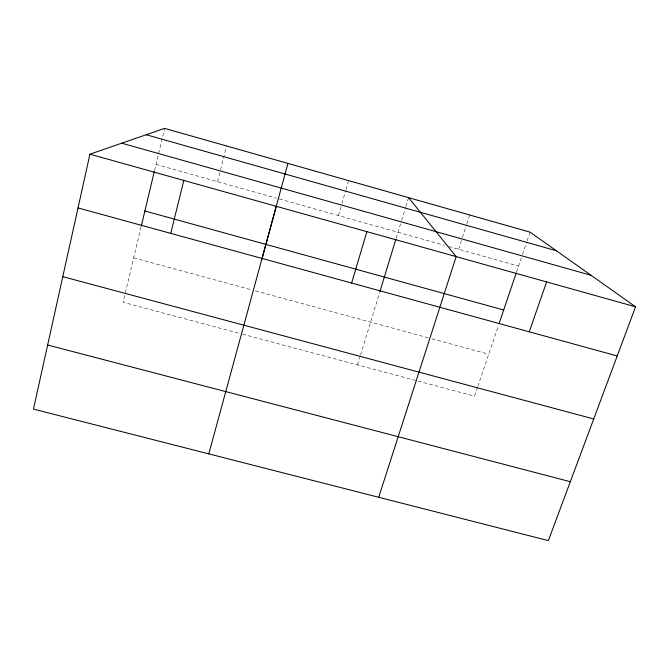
<?xml version="1.0" encoding="UTF-8"?>
<svg xmlns="http://www.w3.org/2000/svg" width="669" height="669" viewBox="0 0 669 669"><rect width="100%" height="100%" fill="white"/><g stroke="black" fill="none" stroke-linecap="round" stroke-linejoin="round"><path stroke-width="0.5" stroke-dasharray="3.35 2.51" d="M141.075 226.942L123.088 302.271L239.577 333.396M154.556 170.478L164.607 128.381M217.517 181.659L220.302 170.754M220.553 169.767L226.624 145.984M338.497 215.585L341.675 204.597M341.959 203.593L345.706 190.606M345.998 189.603L348.591 180.613M357.555 364.914L360.282 355.958M360.583 354.963L379.557 292.746M396.182 238.239L401.316 221.389M401.617 220.394L405.539 207.532M405.84 206.545L408.558 197.639M458.625 249.269L462.095 238.499M462.404 237.52L466.502 224.784M466.82 223.806L469.655 214.992M477.482 387.376L474.505 396.157L417.347 380.887M477.808 386.398L498.372 325.719M516.585 271.94L522.188 255.416M522.514 254.446L526.787 241.835M527.113 240.865L530.065 232.143M242.579 334.199L416.344 380.619M133.691 257.849L251.444 289.802M255.424 290.89L429.983 338.263M431.973 338.807L488.721 354.21M156.002 164.407L276.347 198.158M279.349 198.994L444.709 245.372M448.682 246.485L518.567 266.078"/><path stroke-width="1" d="M89.93 154.188L33.45 409.094L548.354 540.619L635.55 306.795L530.065 232.143L164.607 128.381L89.93 154.188L635.55 306.795M141.31 225.938L154.313 171.498M170.746 233.372L183.808 180.446M208.787 453.883L287.946 163.395M261.847 259.371L276.456 205.667M351.626 283.037L366.88 231.65M379.858 291.768L395.872 239.234M378.696 497.284L456.158 256.62L408.558 197.639M499.032 323.754L516.259 272.91M529.271 331.807L546.606 281.917M47.65 345.02L570.322 481.713M62.794 276.665L593.721 418.961M78.022 207.917L617.219 355.958M144.88 210.986L503.698 309.998M121.758 143.191L591.028 275.285M146.218 134.737L556.365 250.75"/></g></svg>
